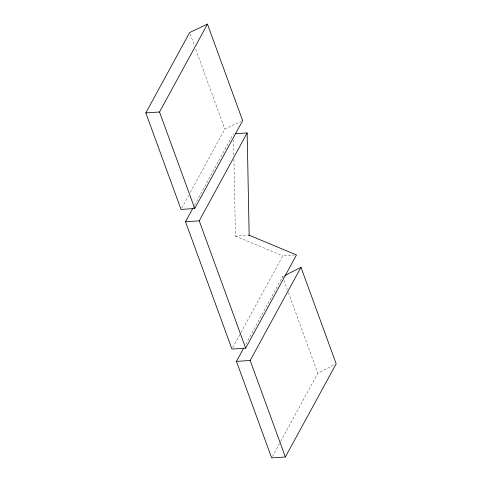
<?xml version="1.0" encoding="UTF-8"?>
<svg xmlns="http://www.w3.org/2000/svg" width="482" height="482" viewBox="0 0 482 482"><rect width="100%" height="100%" fill="white"/><g stroke="black" fill="none" stroke-linecap="round" stroke-linejoin="round"><path stroke-width="0.36" stroke-dasharray="2.41 1.81" d="M181.744 208.097L188.57 195.584M190.366 192.288L224.847 129.043L240.681 121.554M193.089 207.856L194.168 205.874M194.529 205.218L233.445 133.833M232.679 347.739L240.608 333.195M240.97 332.538L282.777 255.858L294.321 255.105M245.76 344.311L282.627 276.692L283.771 276.108M272.372 456.587L280.247 442.145M280.608 441.488L317.831 373.219L334.213 364.814M233.945 159.403L235.445 236.132L247.441 235.349M235.445 236.132L282.777 255.858M282.627 276.692L283 277.722M283.94 280.289L287.386 289.736M288.393 292.496L317.831 373.219M190.143 33.909L194.421 45.633M195.68 49.086L224.847 129.043M233.565 139.852L233.854 154.891"/><path stroke-width="0.72" d="M145.823 112.896L189.643 32.529L207.453 24.1L242.663 120.621L194.734 208.519L181.027 209.417L145.823 112.896L159.53 111.999L207.453 24.1M248.302 235.288L249.158 235.234L296.484 254.96L245.669 348.161L231.956 349.058L185.522 221.738L192.728 208.519M245.669 348.161L199.229 220.84L247.158 132.942L235.608 133.695M284.922 275.517L300.979 267.281L336.177 363.808L285.368 457.002L271.655 457.9L236.451 361.38L243.615 348.251M285.368 457.002L250.164 360.488L300.979 267.281M185.522 221.738L199.229 220.84M236.451 361.38L250.164 360.488M159.53 111.999L194.734 208.519M247.158 132.942L249.158 235.234"/></g></svg>
